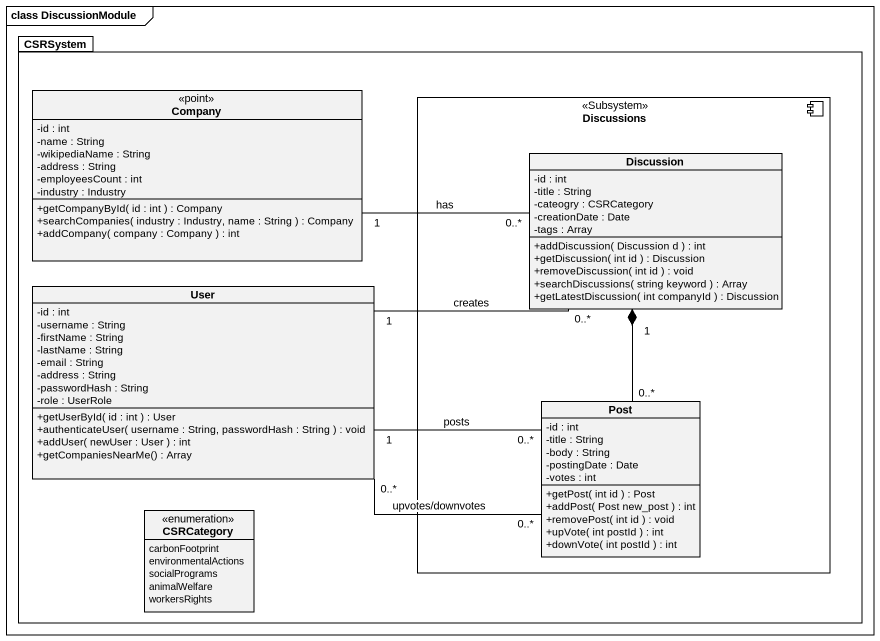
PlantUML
@startuml
mainframe class DiscussionModule
hide circle
hide empty members
skinparam classAttributeIconSize 0
package CSRSystem {
  class Company <<point>> {
    -id : int
    -name : String
    -wikipediaName : String
    -address : String
    -employeesCount : int
    -industry : Industry
    +getCompanyById( id : int ) : Company
    +searchCompanies( industry : Industry, name : String ) : Company
    +addCompany( company : Company ) : int
  }
  component Discussions <<Subsystem>> {
    class Discussion {
      -id : int
      -title : String
      -cateogry : CSRCategory
      -creationDate : Date
      -tags : Array
      +addDiscussion( Discussion d ) : int
      +getDiscussion( int id ) : Discussion
      +removeDiscussion( int id ) : void
      +searchDiscussions( string keyword ) : Array
      +getLatestDiscussion( int companyId ) : Discussion
    }
    class Post {
      -id : int
      -title : String
      -body : String
      -postingDate : Date
      -votes : int
      +getPost( int id ) : Post
      +addPost( Post new_post ) : int
      +removePost( int id ) : void
      +upVote( int postId ) : int
      +downVote( int postId ) : int
    }
  }
  class User {
    -id : int
    -username : String
    -firstName : String
    -lastName : String
    -email : String
    -address : String
    -passwordHash : String
    -role : UserRole
    +getUserById( id : int ) : User
    +authenticateUser( username : String, passwordHash : String ) : void
    +addUser( newUser : User ) : int
    +getCompaniesNearMe() : Array
  }
  enum CSRCategory {
    carbonFootprint
    environmentalActions
    socialPrograms
    animalWelfare
    workersRights
  }
}
Discussion "0..*" -left- "1" Company : has
Discussion "0..*" -left- "1" User : creates
Discussion "1" *-- "0..*" Post
User "0..*" -right- "0..*" Post : upvotes/downvotes
Post "0..*" -left- "1" User : posts
@enduml
